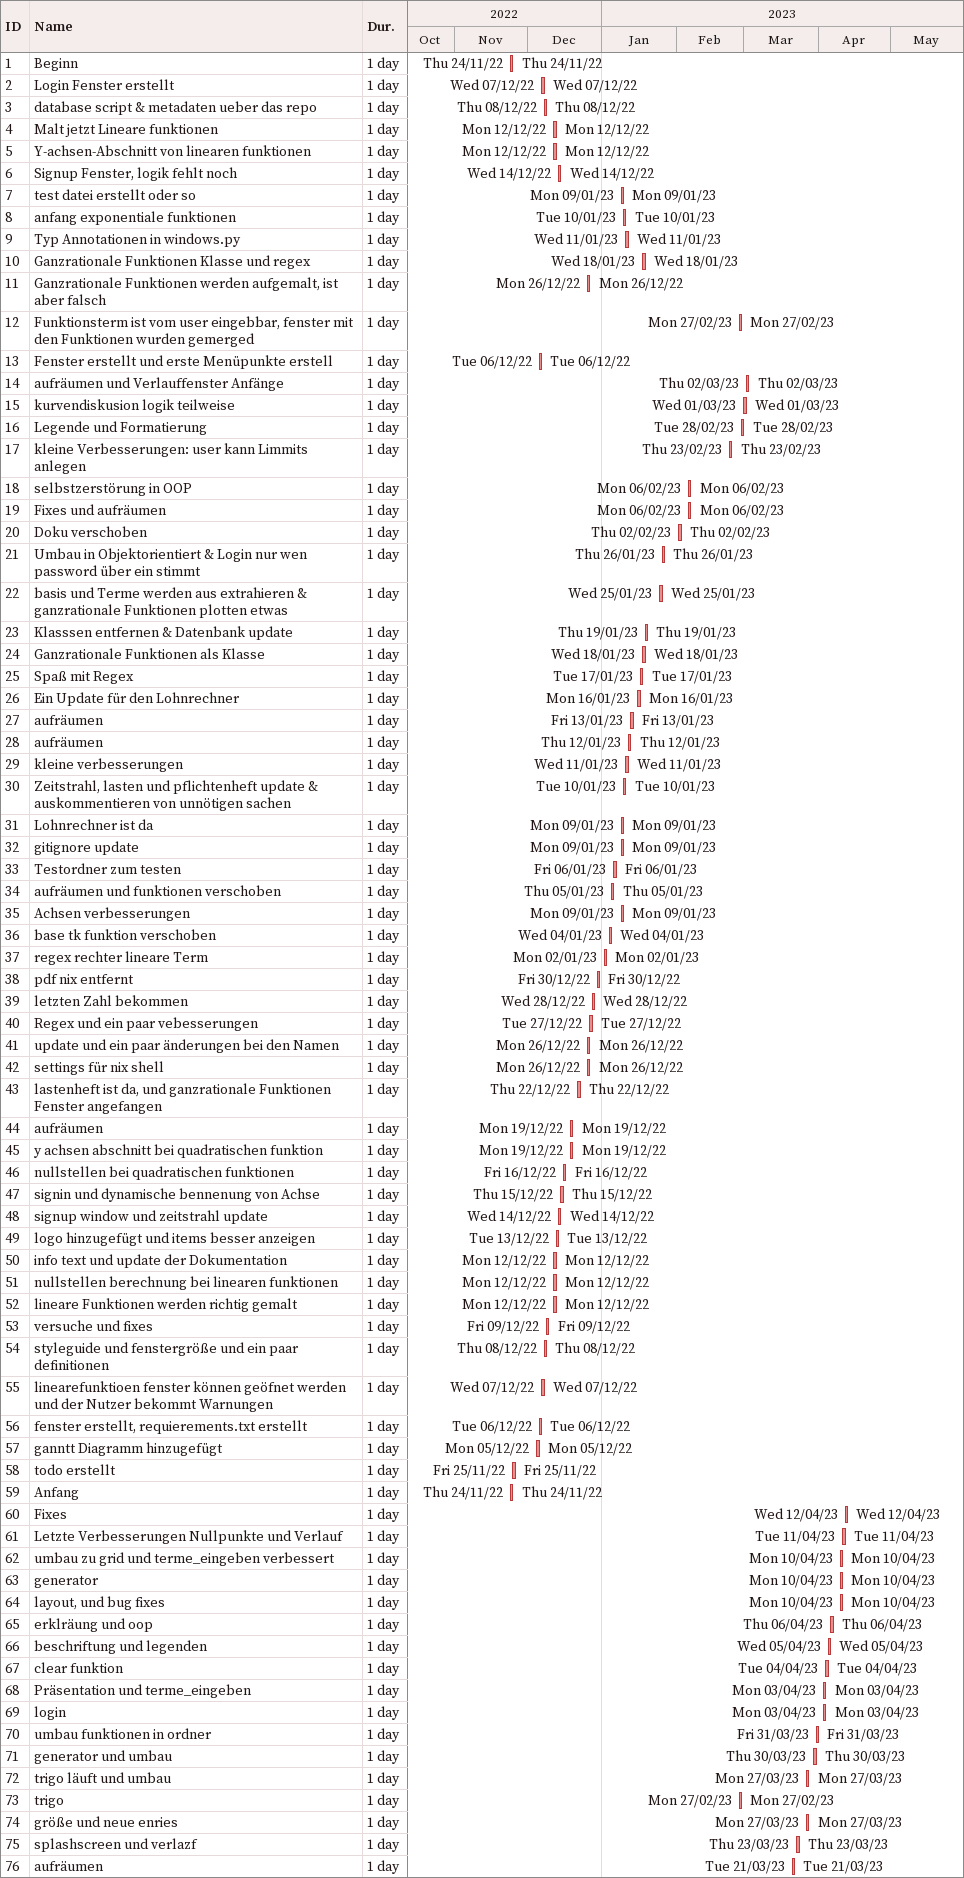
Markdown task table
| ID | Task | Duration | Start | Finish |
|---|---|---|---|---|
| 1 | Beginn | 1d | 2022-11-24 | 2022-11-24 |
| 2 | Login Fenster erstellt | 1d | 2022-12-07 | 2022-12-07 |
| 3 | database script & metadaten ueber das repo | 1d | 2022-12-08 | 2022-12-08 |
| 4 | Malt jetzt Lineare funktionen | 1d | 2022-12-12 | 2022-12-12 |
| 5 | Y-achsen-Abschnitt von linearen funktionen | 1d | 2022-12-12 | 2022-12-12 |
| 6 | Signup Fenster, logik fehlt noch | 1d | 2022-12-14 | 2022-12-14 |
| 7 | test datei erstellt oder so | 1d | 2023-01-09 | 2023-01-09 |
| 8 | anfang exponentiale funktionen | 1d | 2023-01-10 | 2023-01-10 |
| 9 | Typ Annotationen in windows.py | 1d | 2023-01-11 | 2023-01-11 |
| 10 | Ganzrationale Funktionen Klasse und regex | 1d | 2023-01-18 | 2023-01-18 |
| 11 | Ganzrationale Funktionen werden aufgemalt, ist aber falsch | 1d | 2022-12-26 | 2022-12-26 |
| 12 | Funktionsterm ist vom user eingebbar, fenster mit den Funktionen wurden gemerged | 1d | 2023-02-27 | 2023-02-27 |
| 13 | Fenster erstellt und erste Menüpunkte erstell | 1d | 2022-12-06 | 2022-12-06 |
| 14 | aufräumen und Verlauffenster Anfänge | 1d | 2023-03-02 | 2023-03-02 |
| 15 | kurvendiskusion logik teilweise | 1d | 2023-03-01 | 2023-03-01 |
| 16 | Legende und Formatierung | 1d | 2023-02-28 | 2023-02-28 |
| 17 | kleine Verbesserungen: user kann Limmits anlegen | 1d | 2023-02-23 | 2023-02-23 |
| 18 | selbstzerstörung in OOP | 1d | 2023-02-06 | 2023-02-06 |
| 19 | Fixes und aufräumen | 1d | 2023-02-06 | 2023-02-06 |
| 20 | Doku verschoben | 1d | 2023-02-02 | 2023-02-02 |
| 21 | Umbau in Objektorientiert & Login nur wen password über ein stimmt | 1d | 2023-01-26 | 2023-01-26 |
| 22 | basis und Terme werden aus extrahieren & ganzrationale Funktionen plotten etwas | 1d | 2023-01-25 | 2023-01-25 |
| 23 | Klasssen entfernen & Datenbank update | 1d | 2023-01-19 | 2023-01-19 |
| 24 | Ganzrationale Funktionen als Klasse | 1d | 2023-01-18 | 2023-01-18 |
| 25 | Spaß mit Regex | 1d | 2023-01-17 | 2023-01-17 |
| 26 | Ein Update für den Lohnrechner | 1d | 2023-01-16 | 2023-01-16 |
| 27 | aufräumen | 1d | 2023-01-13 | 2023-01-13 |
| 28 | aufräumen | 1d | 2023-01-12 | 2023-01-12 |
| 29 | kleine verbesserungen | 1d | 2023-01-11 | 2023-01-11 |
| 30 | Zeitstrahl, lasten und pflichtenheft update & auskommentieren von unnötigen sachen | 1d | 2023-01-10 | 2023-01-10 |
| 31 | Lohnrechner ist da | 1d | 2023-01-09 | 2023-01-09 |
| 32 | gitignore update | 1d | 2023-01-09 | 2023-01-09 |
| 33 | Testordner zum testen | 1d | 2023-01-06 | 2023-01-06 |
| 34 | aufräumen und funktionen verschoben | 1d | 2023-01-05 | 2023-01-05 |
| 35 | Achsen verbesserungen | 1d | 2023-01-09 | 2023-01-09 |
| 36 | base tk funktion verschoben | 1d | 2023-01-04 | 2023-01-04 |
| 37 | regex rechter lineare Term | 1d | 2023-01-02 | 2023-01-02 |
| 38 | pdf nix entfernt | 1d | 2022-12-30 | 2022-12-30 |
| 39 | letzten Zahl bekommen | 1d | 2022-12-28 | 2022-12-28 |
| 40 | Regex und ein paar vebesserungen | 1d | 2022-12-27 | 2022-12-27 |
| 41 | update und ein paar änderungen bei den Namen | 1d | 2022-12-26 | 2022-12-26 |
| 42 | settings für nix shell | 1d | 2022-12-26 | 2022-12-26 |
| 43 | lastenheft ist da, und ganzrationale Funktionen Fenster angefangen | 1d | 2022-12-22 | 2022-12-22 |
| 44 | aufräumen | 1d | 2022-12-19 | 2022-12-19 |
| 45 | y achsen abschnitt bei quadratischen funktion | 1d | 2022-12-19 | 2022-12-19 |
| 46 | nullstellen bei quadratischen funktionen | 1d | 2022-12-16 | 2022-12-16 |
| 47 | signin und dynamische bennenung von Achse | 1d | 2022-12-15 | 2022-12-15 |
| 48 | signup window und zeitstrahl update | 1d | 2022-12-14 | 2022-12-14 |
| 49 | logo hinzugefügt und items besser anzeigen | 1d | 2022-12-13 | 2022-12-13 |
| 50 | info text und update der Dokumentation | 1d | 2022-12-12 | 2022-12-12 |
| 51 | nullstellen berechnung bei linearen funktionen | 1d | 2022-12-12 | 2022-12-12 |
| 52 | lineare Funktionen werden richtig gemalt | 1d | 2022-12-12 | 2022-12-12 |
| 53 | versuche und fixes | 1d | 2022-12-09 | 2022-12-09 |
| 54 | styleguide und fenstergröße und ein paar definitionen | 1d | 2022-12-08 | 2022-12-08 |
| 55 | linearefunktioen fenster können geöfnet werden und der Nutzer bekommt Warnungen | 1d | 2022-12-07 | 2022-12-07 |
| 56 | fenster erstellt, requierements.txt erstellt | 1d | 2022-12-06 | 2022-12-06 |
| 57 | ganntt Diagramm hinzugefügt | 1d | 2022-12-05 | 2022-12-05 |
| 58 | todo erstellt | 1d | 2022-11-25 | 2022-11-25 |
| 59 | Anfang | 1d | 2022-11-24 | 2022-11-24 |
| 60 | Fixes | 1d | 2023-04-12 | 2023-04-12 |
| 61 | Letzte Verbesserungen Nullpunkte und Verlauf | 1d | 2023-04-11 | 2023-04-11 |
| 62 | umbau zu grid und terme_eingeben verbessert | 1d | 2023-04-10 | 2023-04-10 |
| 63 | generator | 1d | 2023-04-10 | 2023-04-10 |
| 64 | layout, und bug fixes | 1d | 2023-04-10 | 2023-04-10 |
| 65 | erklräung und oop | 1d | 2023-04-06 | 2023-04-06 |
| 66 | beschriftung und legenden | 1d | 2023-04-05 | 2023-04-05 |
| 67 | clear funktion | 1d | 2023-04-04 | 2023-04-04 |
| 68 | Präsentation und terme_eingeben | 1d | 2023-04-03 | 2023-04-03 |
| 69 | login | 1d | 2023-04-03 | 2023-04-03 |
| 70 | umbau funktionen in ordner | 1d | 2023-03-31 | 2023-03-31 |
| 71 | generator und umbau | 1d | 2023-03-30 | 2023-03-30 |
| 72 | trigo läuft und umbau | 1d | 2023-03-27 | 2023-03-27 |
| 73 | trigo | 1d | 2023-02-27 | 2023-02-27 |
| 74 | größe und neue enries | 1d | 2023-03-27 | 2023-03-27 |
| 75 | splashscreen und verlazf | 1d | 2023-03-23 | 2023-03-23 |
| 76 | aufräumen | 1d | 2023-03-21 | 2023-03-21 |
